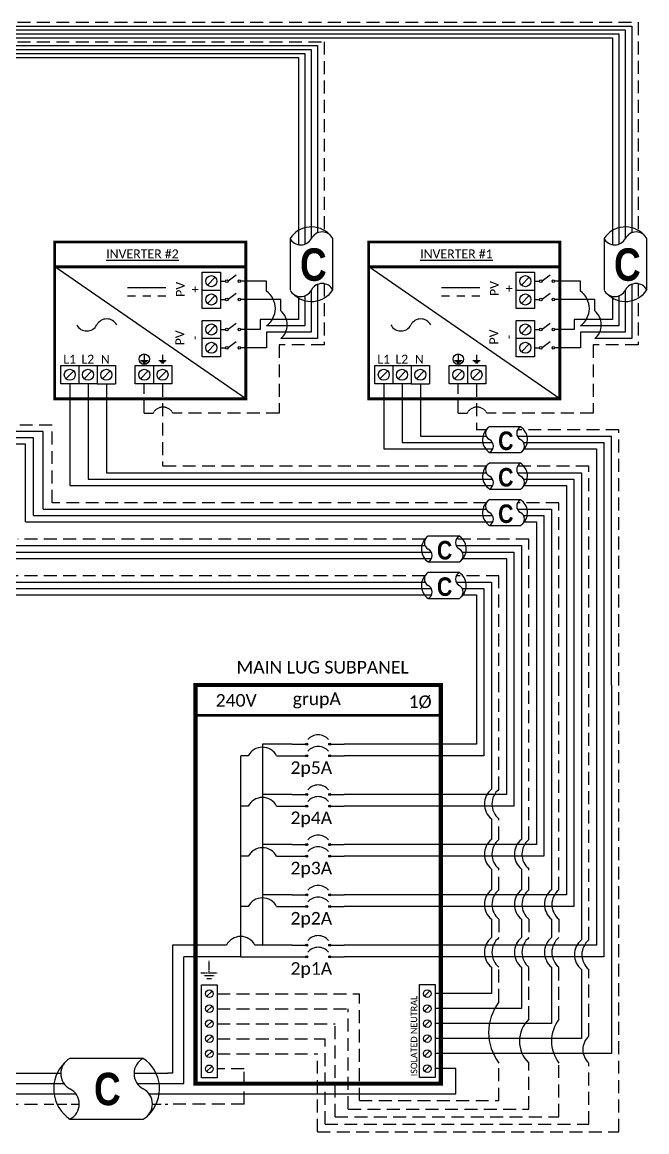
# Model space of a CAD drawing. Header units: feet. Extents: x 10037 to 10656, y 16038 to 16580.
# Drawn here: x 10474.3 to 10655.5, y 16238.1 to 16559.8 of the extents above; entities that cross this region are included whole.
import ezdxf

# ---------------------------------------------------------------- set-up
doc = ezdxf.new("R2010")
doc.units = ezdxf.units.FT
doc.header["$MEASUREMENT"] = 0
doc.linetypes.add('HIDDEN', pattern=[0.375, 0.25, -0.125])
for name, color, linetype in [('ONE LINE BLOCKS', 7, 'Continuous'), ('TABLES', 7, 'Continuous'), ('TEXT', 7, 'Continuous'), ('Z - TITLEBLOCK TXT', 7, 'Continuous')]:
    doc.layers.add(name, color=color, linetype=linetype)
doc.styles.add('ONE LINE TXT', font='techb___.ttf')
doc.styles.get("Standard").update_dxf_attribs({"font": 'CALIBRI.TTF'})

# ---------------------------------------------------------------- blocks, each defined once
blk = doc.blocks.new('5inverterSub')
at = {"layer": 'ONE LINE BLOCKS', "linetype": 'Continuous'}
h = blk.add_hatch(color=1, dxfattribs=at)
h.dxf.hatch_style = 1
edge = h.paths.add_edge_path()
edge.add_arc((40.28, 104.41), 0.291, 0, 360)
h = blk.add_hatch(color=1, dxfattribs=at)
h.dxf.hatch_style = 1
edge = h.paths.add_edge_path()
edge.add_arc((46.96, 104.41), 0.291, 0, 360)
h = blk.add_hatch(color=1, dxfattribs=at)
h.dxf.hatch_style = 1
edge = h.paths.add_edge_path()
edge.add_arc((40.28, 101.03), 0.291, 0, 360)
h = blk.add_hatch(color=1, dxfattribs=at)
h.dxf.hatch_style = 1
edge = h.paths.add_edge_path()
edge.add_arc((46.96, 101.03), 0.291, 0, 360)
h = blk.add_hatch(color=1, dxfattribs=at)
h.dxf.hatch_style = 1
edge = h.paths.add_edge_path()
edge.add_arc((40.28, 89.85), 0.291, 0, 360)
h = blk.add_hatch(color=1, dxfattribs=at)
h.dxf.hatch_style = 1
edge = h.paths.add_edge_path()
edge.add_arc((46.96, 89.85), 0.291, 0, 360)
h = blk.add_hatch(color=1, dxfattribs=at)
h.dxf.hatch_style = 1
edge = h.paths.add_edge_path()
edge.add_arc((40.28, 86.47), 0.291, 0, 360)
h = blk.add_hatch(color=1, dxfattribs=at)
h.dxf.hatch_style = 1
edge = h.paths.add_edge_path()
edge.add_arc((46.96, 86.47), 0.291, 0, 360)
h = blk.add_hatch(color=1, dxfattribs=at)
h.dxf.hatch_style = 1
edge = h.paths.add_edge_path()
edge.add_arc((40.28, 75.29), 0.291, 0, 360)
h = blk.add_hatch(color=1, dxfattribs=at)
h.dxf.hatch_style = 1
edge = h.paths.add_edge_path()
edge.add_arc((46.96, 75.29), 0.291, 0, 360)
h = blk.add_hatch(color=1, dxfattribs=at)
h.dxf.hatch_style = 1
edge = h.paths.add_edge_path()
edge.add_arc((40.28, 71.91), 0.291, 0, 360)
h = blk.add_hatch(color=1, dxfattribs=at)
h.dxf.hatch_style = 1
edge = h.paths.add_edge_path()
edge.add_arc((46.96, 71.91), 0.291, 0, 360)
h = blk.add_hatch(color=1, dxfattribs=at)
h.dxf.hatch_style = 1
edge = h.paths.add_edge_path()
edge.add_arc((40.28, 60.73), 0.291, 0, 360)
h = blk.add_hatch(color=1, dxfattribs=at)
h.dxf.hatch_style = 1
edge = h.paths.add_edge_path()
edge.add_arc((46.96, 60.73), 0.291, 0, 360)
h = blk.add_hatch(color=1, dxfattribs=at)
h.dxf.hatch_style = 1
edge = h.paths.add_edge_path()
edge.add_arc((40.28, 57.35), 0.291, 0, 360)
h = blk.add_hatch(color=1, dxfattribs=at)
h.dxf.hatch_style = 1
edge = h.paths.add_edge_path()
edge.add_arc((46.96, 57.35), 0.291, 0, 360)
h = blk.add_hatch(color=1, dxfattribs=at)
h.dxf.hatch_style = 1
edge = h.paths.add_edge_path()
edge.add_arc((40.28, 46.17), 0.291, 0, 360)
h = blk.add_hatch(color=1, dxfattribs=at)
h.dxf.hatch_style = 1
edge = h.paths.add_edge_path()
edge.add_arc((46.96, 46.17), 0.291, 0, 360)
h = blk.add_hatch(color=1, dxfattribs=at)
h.dxf.hatch_style = 1
edge = h.paths.add_edge_path()
edge.add_arc((40.28, 42.79), 0.291, 0, 360)
h = blk.add_hatch(color=1, dxfattribs=at)
h.dxf.hatch_style = 1
edge = h.paths.add_edge_path()
edge.add_arc((46.96, 42.79), 0.291, 0, 360)
at = {"color": 7, "linetype": 'Continuous'}
for p, q in [((89.54, 121.54), (89.54, 104.41)), ((98.24, 121.54), (98.24, 89.85)), ((106.94, 121.54), (106.94, 75.29)), ((115.64, 121.54), (115.64, 60.73)), ((124.34, 121.54), (124.34, 46.17)), ((36.09, 104.41), (27.43, 104.41)), ((27.43, 104.41), (27.43, 89.85)), ((89.54, 104.41), (51.15, 104.41)), ((36.09, 89.85), (27.43, 89.85)), ((27.43, 89.85), (27.43, 75.29)), ((98.24, 89.85), (51.15, 89.85)), ((36.09, 75.29), (27.43, 75.29)), ((27.43, 75.29), (27.43, 60.73)), ((106.94, 75.29), (51.15, 75.29)), ((36.09, 60.73), (27.43, 60.73)), ((27.43, 60.73), (27.43, 46.17)), ((115.64, 60.73), (51.15, 60.73)), ((17.02, 46.17), (1.34, 46.17)), ((1.34, 46.17), (1.34, 9)), ((36.09, 46.17), (25.26, 46.17)), ((124.34, 46.17), (51.15, 46.17)), ((1.34, 9), (0, 9))]:
    blk.add_line(p, q, dxfattribs=at)
at = {"color": 10, "linetype": 'Continuous'}
for p, q in [((91.71, 121.54), (91.71, 101.03)), ((100.41, 121.54), (100.41, 86.47)), ((109.11, 121.54), (109.11, 71.91)), ((117.81, 121.54), (117.81, 57.35)), ((126.51, 121.54), (126.51, 42.79)), ((21.14, 86.47), (21.14, 101.03)), ((23.31, 101.03), (21.14, 101.03)), ((31.55, 101.03), (36.09, 101.03)), ((91.71, 101.03), (51.15, 101.03)), ((21.14, 71.91), (21.14, 86.47)), ((23.31, 86.47), (21.14, 86.47)), ((31.55, 86.47), (36.09, 86.47)), ((100.41, 86.47), (51.15, 86.47)), ((21.14, 57.35), (21.14, 71.91)), ((23.31, 71.91), (21.14, 71.91)), ((31.55, 71.91), (36.09, 71.91)), ((109.11, 71.91), (51.15, 71.91)), ((21.14, 42.79), (21.14, 57.35)), ((23.31, 57.35), (21.14, 57.35)), ((31.55, 57.35), (36.09, 57.35)), ((117.81, 57.35), (51.15, 57.35)), ((21.14, 42.79), (4.63, 42.79)), ((4.63, 6), (4.63, 42.79)), ((21.14, 42.79), (36.09, 42.79)), ((126.51, 42.79), (51.15, 42.79)), ((0, 6), (4.63, 6))]:
    blk.add_line(p, q, dxfattribs=at)
at = {"color": 253, "linetype": 'Continuous'}
for p, q in [((93.89, 121.54), (93.89, 91.34)), ((102.59, 121.54), (102.59, 76.78)), ((111.29, 121.54), (111.29, 62.22)), ((119.99, 121.54), (119.99, 47.66)), ((128.69, 121.54), (128.69, 14.71)), ((93.89, 82.78), (93.89, 76.78)), ((93.89, 68.22), (93.89, 62.22)), ((102.59, 68.22), (102.59, 62.22)), ((93.89, 53.66), (93.89, 48.33)), ((102.59, 53.66), (102.59, 48.33)), ((111.29, 53.66), (111.29, 48.33)), ((93.89, 39.78), (93.89, 32.11)), ((102.59, 39.78), (102.59, 27.76)), ((111.29, 39.78), (111.29, 23.41)), ((119.99, 39.1), (119.99, 19.06)), ((93.89, 32.11), (77.54, 32.11)), ((102.59, 27.76), (77.54, 27.76)), ((111.29, 23.41), (77.54, 23.41)), ((119.99, 19.06), (77.54, 19.06)), ((128.69, 14.71), (77.54, 14.71)), ((83.55, 10.36), (77.54, 10.36)), ((83.55, 3), (83.55, 10.36)), ((0, 3), (83.55, 3))]:
    blk.add_line(p, q, dxfattribs=at)
at = {"color": 10, "linetype": 'Continuous'}
for centre in [(27.43, 98.87), (27.43, 84.31), (27.43, 69.75), (27.43, 55.19)]:
    blk.add_arc(centre, 4.65, 27.6639, 152.3361, dxfattribs=at)
at = {"color": 253, "linetype": 'Continuous'}
for centre in [(97.46, 87.06), (97.46, 72.5), (106.16, 72.5), (97.46, 57.94), (106.16, 57.94), (114.87, 57.94), (97.46, 44.05), (106.16, 44.05), (114.87, 44.05), (123.57, 43.38)]:
    blk.add_arc(centre, 5.58, 129.9215, 230.0785, dxfattribs=at)
at = {"color": 7, "linetype": 'Continuous'}
blk.add_arc((21.14, 44.01), 4.65, 27.6639, 152.3361, dxfattribs=at)
at = {"layer": 'ONE LINE BLOCKS', "lineweight": 50}
blk.add_line((8.04, 112.83), (79.2, 112.83), dxfattribs=at)
at = {"layer": 'ONE LINE BLOCKS', "lineweight": 50, "const_width": 1.19}
blk.add_lwpolyline([(8.04, 6.01), (8.04, 121.54), (79.2, 121.54), (79.2, 6.01)], close=True, dxfattribs=at)
at = {"layer": 'TEXT', "color": 92, "linetype": 'HIDDEN', "ltscale": 15}
for p, q in [((96.06, 91.34), (96.06, 121.54)), ((104.76, 76.78), (104.76, 121.54)), ((113.46, 62.22), (113.46, 121.54)), ((122.16, 47.66), (122.16, 121.54)), ((130.86, -7.98), (130.86, 121.54)), ((96.06, 76.78), (96.06, 82.78)), ((96.06, 62.22), (96.06, 68.22)), ((104.76, 62.22), (104.76, 68.22)), ((96.06, 53.66), (96.06, 48.33)), ((104.76, 53.66), (104.76, 48.33)), ((113.46, 53.66), (113.46, 48.33)), ((96.06, 29.7), (96.06, 39.78)), ((104.76, 24.66), (104.76, 39.78)), ((113.46, 24.66), (113.46, 39.78)), ((122.16, 19.74), (122.16, 39.1)), ((14.31, 32.04), (55.57, 32.04)), ((55.57, 1.07), (55.57, 32.04)), ((14.31, 27.69), (52.3, 27.69)), ((52.3, -1.41), (52.3, 27.69)), ((14.31, 23.34), (48.52, 23.34)), ((48.52, -3.61), (48.52, 23.34)), ((14.31, 18.99), (45.6, 18.99)), ((45.6, -5.79), (45.6, 18.99)), ((14.31, 14.64), (43.39, 14.64)), ((43.39, -7.98), (43.39, 14.64)), ((22.14, 10.28), (14.31, 10.28)), ((22.14, 0), (22.14, 10.28)), ((96.06, 1.07), (96.06, 11.97)), ((104.76, -1.41), (104.76, 11.97)), ((113.46, -3.61), (113.46, 11.97)), ((122.16, -5.79), (122.16, 11.97)), ((22.14, 0), (0, 0)), ((55.57, 1.07), (96.06, 1.07)), ((52.3, -1.41), (104.76, -1.41)), ((45.6, -5.79), (122.16, -5.79)), ((48.52, -3.61), (113.46, -3.61)), ((43.39, -7.98), (130.86, -7.98))]:
    blk.add_line(p, q, dxfattribs=at)
at = {"layer": 'TEXT', "color": 92, "linetype": 'HIDDEN', "flags": 128}
for points in [[(11.94, 41.63), (11.94, 38.13)], [(9.6, 38.13), (14.28, 38.13)], [(13.47, 37.26), (10.41, 37.26)], [(12.65, 36.39), (11.22, 36.39)]]:
    blk.add_lwpolyline(points, dxfattribs=at)
at = {"layer": 'TEXT', "color": 92, "linetype": 'Continuous', "ltscale": 4}
for centre, radius, start, end in [((99.53, 87.06), 5.51, 129.059, 230.941), ((99.53, 72.5), 5.51, 129.059, 230.941), ((108.23, 72.5), 5.51, 129.059, 230.941), ((99.53, 57.94), 5.51, 129.059, 230.941), ((108.23, 57.94), 5.51, 129.059, 230.941), ((116.93, 57.94), 5.51, 129.059, 230.941), ((99.53, 44.05), 5.51, 129.059, 230.941), ((108.23, 44.05), 5.51, 129.059, 230.941), ((116.93, 44.05), 5.51, 129.059, 230.941), ((125.63, 43.38), 5.51, 129.059, 230.941), ((107.74, 20.83), 14.66, 142.7873, 217.2127), ((110.66, 18.31), 8.66, 132.8846, 227.1154), ((121.72, 18.31), 10.41, 142.4478, 217.5522), ((125.61, 15.85), 5.2, 131.5882, 228.4118)]:
    blk.add_arc(centre, radius, start, end, dxfattribs=at)
at = {"layer": 'Z - TITLEBLOCK TXT', "color": 1, "linetype": 'Continuous'}
for p, q in [((9.77, 7.69), (9.77, 34.63)), ((9.77, 34.63), (14.31, 34.63)), ((14.31, 34.63), (14.31, 7.69)), ((73, 7.76), (73, 34.71)), ((73, 34.71), (77.54, 34.71)), ((77.54, 34.71), (77.54, 7.76)), ((14.31, 7.69), (9.77, 7.69)), ((77.54, 7.76), (73, 7.76))]:
    blk.add_line(p, q, dxfattribs=at)
at = {"layer": 'Z - TITLEBLOCK TXT', "color": 4, "linetype": 'Continuous'}
for p, q in [((12.83, 32.82), (11.25, 31.25)), ((76.06, 32.9), (74.49, 31.32)), ((12.83, 28.47), (11.25, 26.9)), ((76.06, 28.54), (74.49, 26.97)), ((12.83, 24.12), (11.25, 22.55)), ((76.06, 24.19), (74.49, 22.62)), ((12.83, 19.77), (11.25, 18.2)), ((76.06, 19.84), (74.49, 18.27)), ((12.83, 15.42), (11.25, 13.85)), ((76.06, 15.49), (74.49, 13.92)), ((12.83, 11.07), (11.25, 9.5)), ((76.06, 11.14), (74.49, 9.57))]:
    blk.add_line(p, q, dxfattribs=at)
at = {"layer": 'Z - TITLEBLOCK TXT', "color": 1, "linetype": 'Continuous', "flags": 128}
for points in [[(36.09, 104.41), (40.28, 104.41)], [(36.09, 104.41), (40.28, 104.41)], [(46.96, 104.41), (51.15, 104.41)], [(36.09, 101.03), (40.28, 101.03)], [(36.09, 101.03), (40.28, 101.03)], [(46.96, 101.03), (51.15, 101.03)], [(36.09, 89.85), (40.28, 89.85)], [(36.09, 89.85), (40.28, 89.85)], [(46.96, 89.85), (51.15, 89.85)], [(36.09, 86.47), (40.28, 86.47)], [(36.09, 86.47), (40.28, 86.47)], [(46.96, 86.47), (51.15, 86.47)], [(36.09, 75.29), (40.28, 75.29)], [(36.09, 75.29), (40.28, 75.29)], [(46.96, 75.29), (51.15, 75.29)], [(36.09, 71.91), (40.28, 71.91)], [(36.09, 71.91), (40.28, 71.91)], [(46.96, 71.91), (51.15, 71.91)], [(36.09, 60.73), (40.28, 60.73)], [(36.09, 60.73), (40.28, 60.73)], [(46.96, 60.73), (51.15, 60.73)], [(36.09, 57.35), (40.28, 57.35)], [(36.09, 57.35), (40.28, 57.35)], [(46.96, 57.35), (51.15, 57.35)], [(36.09, 46.17), (40.28, 46.17)], [(36.09, 46.17), (40.28, 46.17)], [(46.96, 46.17), (51.15, 46.17)], [(36.09, 42.79), (40.28, 42.79)], [(36.09, 42.79), (40.28, 42.79)], [(46.96, 42.79), (51.15, 42.79)]]:
    blk.add_lwpolyline(points, dxfattribs=at)
at = {"layer": 'Z - TITLEBLOCK TXT', "color": 1, "linetype": 'Continuous'}
for centre in [(40.28, 104.41), (46.96, 104.41), (40.28, 101.03), (46.96, 101.03), (40.28, 89.85), (46.96, 89.85), (40.28, 86.47), (46.96, 86.47), (40.28, 75.29), (46.96, 75.29), (40.28, 71.91), (46.96, 71.91), (40.28, 60.73), (46.96, 60.73), (40.28, 57.35), (46.96, 57.35), (40.28, 46.17), (46.96, 46.17), (40.28, 42.79), (46.96, 42.79)]:
    blk.add_circle(centre, 0.291, dxfattribs=at)
at = {"layer": 'Z - TITLEBLOCK TXT', "color": 4, "linetype": 'Continuous'}
for centre in [(12.04, 32.04), (75.27, 32.11), (12.04, 27.69), (75.27, 27.76), (12.04, 23.34), (75.27, 23.41), (12.04, 18.99), (75.27, 19.06), (12.04, 14.64), (75.27, 14.71), (12.04, 10.28), (75.27, 10.36)]:
    blk.add_circle(centre, 1.11, dxfattribs=at)
at = {"layer": 'Z - TITLEBLOCK TXT', "color": 1, "linetype": 'Continuous'}
for centre in [(43.62, 103.21), (43.62, 99.83), (43.62, 88.65), (43.62, 85.27), (43.62, 74.09), (43.62, 70.71), (43.62, 59.53), (43.62, 56.15), (43.62, 44.97), (43.62, 41.59)]:
    blk.add_arc(centre, 3.93, 40.3392, 139.6608, dxfattribs=at)
at = {"layer": 'TABLES', "color": 1, "linetype": 'Continuous'}
for s, p in [('2p5A', (35.59, 95.79)), ('2p4A', (35.59, 81.23)), ('2p3A', (35.59, 66.67)), ('2p2A', (35.59, 52.11)), ('2p1A', (35.59, 37.55))]:
    blk.add_text(s, height=3.658, dxfattribs=at).set_placement(p)
at = {"layer": 'TABLES', "color": 4, "linetype": 'Continuous'}
blk.add_text('ISOLATED NEUTRAL', height=1.8743, rotation=90, dxfattribs=at).set_placement((72.35, 8.12))
at = {"layer": 'TEXT', "color": 1, "attachment_point": 5}
for s, width, gutter_width, insert, char_height in [('MAIN LUG SUBPANEL ', 62.3984, 7.17, (44.9, 126.71), 3.6576), ('grupA', 0.1481, 0.75, (43.21, 117.09), 3.658), ('240V', 0.1481, 0.75, (19.83, 117.09), 3.658), ('1Ø', 0.1481, 0.75, (73.19, 116.58), 3.658)]:
    blk.add_mtext_dynamic_manual_height_columns(s, width=width, gutter_width=gutter_width, heights=[0], dxfattribs=dict(at, insert=insert, char_height=char_height))
blk = doc.blocks.new('*U30')
at = {"color": 7, "linetype": 'Continuous'}
for p, q in [((-7.14, 13.31), (-28.39, 13.31)), ((-28.39, -4.31), (-7.14, -4.31))]:
    blk.add_line(p, q, dxfattribs=at)
at = {"color": 7}
for p, q in [((-35.53, 9), (-31.05, 9)), ((-9.81, 9), (0, 9))]:
    blk.add_line(p, q, dxfattribs=at)
at = {"color": 10}
for p, q in [((-35.53, 6), (-30.11, 6)), ((-8.87, 6), (0, 6))]:
    blk.add_line(p, q, dxfattribs=at)
at = {"color": 253}
for p, q in [((-35.53, 3), (-26.66, 3)), ((-5.41, 3), (0, 3))]:
    blk.add_line(p, q, dxfattribs=at)
at = {"color": 92, "linetype": 'HIDDEN', "ltscale": 10}
for p, q in [((-4.48, 0), (0, 0)), ((-35.53, 0), (-25.72, 0))]:
    blk.add_line(p, q, dxfattribs=at)
at = {"linetype": 'Continuous'}
for centre, start, end in [((-26.08, 8.91), 117.6639, 242.3361), ((-4.83, 8.91), 117.6639, 242.3361), ((-30.7, 0.09), 297.6639, 62.3361), ((-9.45, 0.09), 297.6639, 62.3361)]:
    blk.add_arc(centre, 4.98, start, end, dxfattribs=at)
at = {"color": 7, "linetype": 'Continuous'}
for centre, start, end in [((-12.99, 4.5), 313.9732, 56.4265), ((-22.54, 4.5), 133.9732, 236.4265)]:
    blk.add_arc(centre, 10.58, start, end, dxfattribs=at)
blk = doc.blocks.new('*U23')
at = {"color": 7}
blk.add_line((-79.14, 9), (0, 9), dxfattribs=at)
at = {"color": 10}
blk.add_line((-79.14, 6), (0, 6), dxfattribs=at)
at = {"color": 253}
blk.add_line((-79.14, 3), (0, 3), dxfattribs=at)
at = {"color": 92, "linetype": 'HIDDEN', "ltscale": 15}
blk.add_line((-79.14, 0), (0, 0), dxfattribs=at)

msp = doc.modelspace()

# ---------------------------------------------------------------- linework, layer by layer
at = {"color": 92, "linetype": 'HIDDEN', "ltscale": 15}
for p, q in [((10366.1, 16559.84), (10652.97, 16559.84)), ((10652.97, 16559.84), (10652.97, 16498.97)), ((10366.1, 16554.18), (10561.87, 16554.18)), ((10561.87, 16554.18), (10561.87, 16498.97)), ((10561.87, 16484.02), (10561.87, 16466.25)), ((10652.97, 16484.02), (10652.97, 16466.25)), ((10561.87, 16466.25), (10548.85, 16466.25)), ((10548.85, 16466.25), (10548.85, 16446.48)), ((10652.97, 16466.25), (10639.95, 16466.25)), ((10639.95, 16466.25), (10639.95, 16446.48)), ((10509.73, 16446.48), (10509.73, 16454.96)), ((10515.03, 16454.96), (10515.03, 16431.07)), ((10600.83, 16446.48), (10600.83, 16454.96)), ((10606.13, 16454.96), (10606.13, 16441.65)), ((10509.73, 16446.48), (10512.26, 16446.48)), ((10548.85, 16446.48), (10518.06, 16446.48)), ((10600.83, 16446.48), (10603.36, 16446.48)), ((10639.95, 16446.48), (10609.16, 16446.48)), ((10482.97, 16443.01), (10423.93, 16443.01)), ((10482.97, 16420.5), (10482.97, 16443.01)), ((10608.99, 16441.65), (10606.13, 16441.65)), ((10647.42, 16441.65), (10618.01, 16441.65)), ((10647.42, 16367.62), (10647.42, 16441.65)), ((10608.99, 16431.07), (10515.03, 16431.07)), ((10638.72, 16431.07), (10618.01, 16431.07)), ((10638.72, 16367.62), (10638.72, 16431.07)), ((10608.99, 16420.5), (10482.97, 16420.5)), ((10630.02, 16420.5), (10618.01, 16420.5)), ((10630.02, 16367.62), (10630.02, 16420.5)), ((10591.23, 16409.92), (10473.06, 16409.92)), ((10621.32, 16409.92), (10600.25, 16409.92)), ((10621.32, 16367.62), (10621.32, 16409.92)), ((10591.23, 16399.35), (10463.34, 16399.35)), ((10612.62, 16399.35), (10600.25, 16399.35)), ((10612.62, 16367.62), (10612.62, 16399.35))]:
    msp.add_line(p, q, dxfattribs=at)
at = {"color": 10, "linetype": 'Continuous'}
for p, q in [((10366.1, 16558.71), (10651.13, 16558.71)), ((10366.1, 16556.45), (10647.44, 16556.44)), ((10647.44, 16556.44), (10647.44, 16495.48)), ((10651.13, 16558.71), (10651.13, 16498.77)), ((10366.1, 16553.05), (10560.03, 16553.05)), ((10560.03, 16553.05), (10560.03, 16498.77)), ((10366.1, 16550.79), (10556.34, 16550.79)), ((10556.34, 16550.79), (10556.34, 16495.48)), ((10545.16, 16484.75), (10537.68, 16484.75)), ((10545.16, 16481.86), (10545.16, 16484.75)), ((10560.03, 16483.82), (10560.03, 16468.1)), ((10636.26, 16484.75), (10628.78, 16484.75)), ((10636.26, 16481.86), (10636.26, 16484.75)), ((10651.13, 16483.82), (10651.13, 16468.1)), ((10549.35, 16479.44), (10537.68, 16479.44)), ((10549.35, 16476.12), (10549.35, 16479.44)), ((10556.34, 16480.53), (10556.34, 16471.79)), ((10640.45, 16479.44), (10628.78, 16479.44)), ((10640.45, 16476.12), (10640.45, 16479.44)), ((10647.44, 16480.53), (10647.44, 16471.79)), ((10556.34, 16471.79), (10545.16, 16471.79)), ((10647.44, 16471.79), (10636.26, 16471.79)), ((10560.03, 16468.1), (10549.35, 16468.1)), ((10651.13, 16468.1), (10640.45, 16468.1)), ((10493.42, 16454.96), (10493.42, 16427.37)), ((10584.52, 16454.96), (10584.52, 16437.95)), ((10477.55, 16439.31), (10402.32, 16439.31)), ((10477.55, 16416.8), (10477.55, 16439.31)), ((10584.52, 16437.95), (10610.75, 16437.95)), ((10619.77, 16437.95), (10643.07, 16437.95)), ((10643.07, 16437.95), (10643.07, 16367.62)), ((10493.42, 16427.37), (10610.75, 16427.37)), ((10619.77, 16427.37), (10634.37, 16427.37)), ((10634.37, 16427.37), (10634.37, 16367.62)), ((10477.55, 16416.8), (10610.75, 16416.8)), ((10619.77, 16416.8), (10625.67, 16416.8)), ((10625.67, 16416.8), (10625.67, 16367.62)), ((10467.64, 16406.22), (10592.99, 16406.22)), ((10602.01, 16406.22), (10616.97, 16406.22)), ((10616.97, 16406.22), (10616.97, 16367.62)), ((10457.92, 16395.65), (10592.99, 16395.65)), ((10602.01, 16395.65), (10608.27, 16395.65)), ((10608.27, 16395.65), (10608.27, 16367.62))]:
    msp.add_line(p, q, dxfattribs=at)
at = {"color": 7, "linetype": 'Continuous'}
for p, q in [((10366.1, 16557.58), (10649.28, 16557.58)), ((10649.28, 16557.58), (10649.28, 16497.07)), ((10366.1, 16555.31), (10645.59, 16555.31)), ((10645.59, 16555.31), (10645.59, 16495.32)), ((10366.1, 16551.92), (10558.18, 16551.92)), ((10366.1, 16549.65), (10554.49, 16549.65)), ((10554.49, 16549.65), (10554.49, 16495.32)), ((10558.18, 16551.92), (10558.18, 16497.07)), ((10552.02, 16497.14), (10552.02, 16482.19)), ((10564.43, 16482.19), (10564.43, 16497.14)), ((10643.12, 16497.14), (10643.12, 16482.19)), ((10655.53, 16482.19), (10655.53, 16497.14)), ((10539.19, 16450.62), (10483.74, 16488.89)), ((10630.29, 16450.62), (10574.84, 16488.89)), ((10515.99, 16482.83), (10504.9, 16482.83)), ((10558.18, 16482.12), (10558.18, 16469.94)), ((10607.09, 16482.83), (10596, 16482.83)), ((10649.28, 16482.12), (10649.28, 16469.94)), ((10507.22, 16480.43), (10504.9, 16480.43)), ((10511.6, 16480.43), (10509.29, 16480.43)), ((10515.99, 16480.43), (10513.67, 16480.43)), ((10554.49, 16480.37), (10554.49, 16473.63)), ((10598.32, 16480.43), (10596, 16480.43)), ((10602.7, 16480.43), (10600.39, 16480.43)), ((10607.09, 16480.43), (10604.77, 16480.43)), ((10645.59, 16480.37), (10645.59, 16473.63)), ((10554.49, 16473.63), (10543.35, 16473.63)), ((10543.35, 16473.63), (10543.35, 16470.74)), ((10645.59, 16473.63), (10634.45, 16473.63)), ((10634.45, 16473.63), (10634.45, 16470.74)), ((10543.35, 16470.74), (10537.68, 16470.74)), ((10558.18, 16469.94), (10545.19, 16469.94)), ((10545.19, 16469.94), (10545.19, 16465.44)), ((10634.45, 16470.74), (10628.78, 16470.74)), ((10649.28, 16469.94), (10636.29, 16469.94)), ((10636.29, 16469.94), (10636.29, 16465.44)), ((10545.19, 16465.44), (10537.68, 16465.44)), ((10636.29, 16465.44), (10628.78, 16465.44)), ((10488.12, 16454.96), (10488.12, 16425.52)), ((10579.22, 16454.96), (10579.22, 16436.1)), ((10618.9, 16442.54), (10609.88, 16442.54)), ((10475.28, 16437.46), (10397.02, 16437.46)), ((10475.28, 16414.95), (10475.28, 16437.46)), ((10579.22, 16436.1), (10610.84, 16436.1)), ((10609.88, 16435.06), (10618.9, 16435.06)), ((10619.86, 16436.1), (10640.89, 16436.1)), ((10640.89, 16436.1), (10640.89, 16367.62)), ((10618.9, 16431.97), (10609.88, 16431.97)), ((10488.12, 16425.52), (10610.84, 16425.52)), ((10609.88, 16424.48), (10618.9, 16424.48)), ((10619.86, 16425.52), (10632.19, 16425.52)), ((10632.19, 16425.52), (10632.19, 16367.62)), ((10618.9, 16421.39), (10609.88, 16421.39)), ((10475.28, 16414.95), (10610.84, 16414.95)), ((10619.86, 16414.95), (10623.49, 16414.95)), ((10623.49, 16414.95), (10623.49, 16367.62)), ((10609.88, 16413.91), (10618.9, 16413.91)), ((10601.14, 16410.82), (10592.12, 16410.82)), ((10465.37, 16404.37), (10593.08, 16404.37)), ((10592.12, 16403.33), (10601.14, 16403.33)), ((10602.1, 16404.37), (10614.79, 16404.37)), ((10614.79, 16404.37), (10614.79, 16367.62)), ((10601.14, 16400.24), (10592.12, 16400.24)), ((10455.65, 16393.8), (10593.08, 16393.8)), ((10592.12, 16392.76), (10601.14, 16392.76)), ((10602.1, 16393.8), (10606.09, 16393.8)), ((10606.09, 16393.8), (10606.09, 16367.62))]:
    msp.add_line(p, q, dxfattribs=at)
at = {"color": 1, "linetype": 'Continuous'}
for p, q in [((10526.55, 16476.79), (10526.55, 16487.4)), ((10526.55, 16487.4), (10531.85, 16487.4)), ((10526.55, 16476.79), (10526.55, 16487.4)), ((10531.85, 16487.4), (10531.85, 16476.79)), ((10531.85, 16487.4), (10531.85, 16482.09)), ((10536.37, 16486.48), (10534.08, 16484.76)), ((10617.65, 16476.79), (10617.65, 16487.4)), ((10617.65, 16487.4), (10622.95, 16487.4)), ((10617.65, 16476.79), (10617.65, 16487.4)), ((10622.95, 16487.4), (10622.95, 16476.79)), ((10622.95, 16487.4), (10622.95, 16482.09)), ((10627.47, 16486.48), (10625.18, 16484.76)), ((10531.85, 16482.09), (10526.55, 16482.09)), ((10531.85, 16484.75), (10533.28, 16484.75)), ((10622.95, 16482.09), (10617.65, 16482.09)), ((10622.95, 16484.75), (10624.38, 16484.75)), ((10531.85, 16479.44), (10533.28, 16479.44)), ((10536.37, 16481.17), (10534.08, 16479.46)), ((10622.95, 16479.44), (10624.38, 16479.44)), ((10627.47, 16481.17), (10625.18, 16479.46)), ((10531.85, 16476.79), (10526.55, 16476.79)), ((10622.95, 16476.79), (10617.65, 16476.79)), ((10526.55, 16462.79), (10526.55, 16473.39)), ((10526.55, 16473.39), (10531.85, 16473.39)), ((10531.85, 16473.39), (10531.85, 16468.09)), ((10536.37, 16472.47), (10534.08, 16470.75)), ((10617.65, 16462.79), (10617.65, 16473.39)), ((10617.65, 16473.39), (10622.95, 16473.39)), ((10622.95, 16473.39), (10622.95, 16468.09)), ((10627.47, 16472.47), (10625.18, 16470.75)), ((10531.85, 16470.74), (10533.28, 16470.74)), ((10622.95, 16470.74), (10624.38, 16470.74)), ((10531.85, 16468.09), (10526.55, 16468.09)), ((10531.85, 16468.09), (10531.85, 16462.79)), ((10536.37, 16467.17), (10534.08, 16465.45)), ((10622.95, 16468.09), (10617.65, 16468.09)), ((10622.95, 16468.09), (10622.95, 16462.79)), ((10627.47, 16467.17), (10625.18, 16465.45)), ((10531.85, 16462.79), (10526.55, 16462.79)), ((10531.85, 16465.44), (10533.28, 16465.44)), ((10622.95, 16462.79), (10617.65, 16462.79)), ((10622.95, 16465.44), (10624.38, 16465.44)), ((10485.47, 16460.26), (10496.07, 16460.26)), ((10485.47, 16454.96), (10485.47, 16460.26)), ((10485.47, 16460.26), (10490.77, 16460.26)), ((10490.77, 16460.26), (10490.77, 16454.96)), ((10496.07, 16460.26), (10496.07, 16454.96)), ((10496.07, 16460.26), (10501.37, 16460.26)), ((10501.37, 16460.26), (10501.37, 16454.96)), ((10507.08, 16460.26), (10517.68, 16460.26)), ((10507.08, 16454.96), (10507.08, 16460.26)), ((10507.08, 16460.26), (10512.38, 16460.26)), ((10512.38, 16460.26), (10512.38, 16454.96)), ((10517.68, 16460.26), (10517.68, 16454.96)), ((10576.57, 16460.26), (10587.17, 16460.26)), ((10576.57, 16454.96), (10576.57, 16460.26)), ((10576.57, 16460.26), (10581.87, 16460.26)), ((10581.87, 16460.26), (10581.87, 16454.96)), ((10587.17, 16460.26), (10587.17, 16454.96)), ((10587.17, 16460.26), (10592.47, 16460.26)), ((10592.47, 16460.26), (10592.47, 16454.96)), ((10598.18, 16460.26), (10608.78, 16460.26)), ((10598.18, 16454.96), (10598.18, 16460.26)), ((10598.18, 16460.26), (10603.48, 16460.26)), ((10603.48, 16460.26), (10603.48, 16454.96)), ((10608.78, 16460.26), (10608.78, 16454.96)), ((10496.07, 16454.96), (10485.47, 16454.96)), ((10496.07, 16454.96), (10501.37, 16454.96)), ((10517.68, 16454.96), (10507.08, 16454.96)), ((10587.17, 16454.96), (10576.57, 16454.96)), ((10587.17, 16454.96), (10592.47, 16454.96)), ((10608.78, 16454.96), (10598.18, 16454.96))]:
    msp.add_line(p, q, dxfattribs=at)
at = {"color": 4, "linetype": 'Continuous'}
for p, q in [((10530.33, 16485.88), (10528.07, 16483.61)), ((10621.43, 16485.88), (10619.17, 16483.61)), ((10530.33, 16480.57), (10528.07, 16478.31)), ((10621.43, 16480.57), (10619.17, 16478.31)), ((10530.33, 16471.87), (10528.07, 16469.61)), ((10621.43, 16471.87), (10619.17, 16469.61)), ((10530.33, 16466.57), (10528.07, 16464.31)), ((10621.43, 16466.57), (10619.17, 16464.31)), ((10489.25, 16458.74), (10486.99, 16456.48)), ((10494.55, 16458.74), (10492.29, 16456.48)), ((10499.85, 16458.74), (10497.59, 16456.48)), ((10510.86, 16458.74), (10508.6, 16456.48)), ((10516.16, 16458.74), (10513.9, 16456.48)), ((10580.35, 16458.74), (10578.09, 16456.48)), ((10585.65, 16458.74), (10583.39, 16456.48)), ((10590.95, 16458.74), (10588.69, 16456.48)), ((10601.96, 16458.74), (10599.7, 16456.48)), ((10607.26, 16458.74), (10605, 16456.48))]:
    msp.add_line(p, q, dxfattribs=at)
at = {"color": 253, "linetype": 'Continuous'}
for p, q in [((10498.72, 16454.96), (10498.72, 16429.22)), ((10589.82, 16454.96), (10589.82, 16439.8)), ((10480.41, 16441.16), (10407.62, 16441.16)), ((10480.41, 16418.65), (10480.41, 16441.16)), ((10589.82, 16439.8), (10608.94, 16439.8)), ((10617.95, 16439.8), (10645.25, 16439.8)), ((10645.25, 16367.62), (10645.25, 16439.8)), ((10498.72, 16429.22), (10608.94, 16429.22)), ((10617.95, 16429.22), (10636.54, 16429.22)), ((10636.54, 16429.22), (10636.54, 16367.62)), ((10480.41, 16418.65), (10608.94, 16418.65)), ((10617.95, 16418.65), (10627.84, 16418.65)), ((10627.84, 16418.65), (10627.84, 16367.62)), ((10470.5, 16408.07), (10591.18, 16408.07)), ((10600.2, 16408.07), (10619.14, 16408.07)), ((10619.14, 16408.07), (10619.14, 16367.62)), ((10460.78, 16397.5), (10591.18, 16397.5)), ((10600.2, 16397.5), (10610.44, 16397.5)), ((10610.44, 16397.5), (10610.44, 16367.62)), ((10621.32, 16397.5), (10621.39, 16397.5))]:
    msp.add_line(p, q, dxfattribs=at)
at = {"lineweight": 50, "const_width": 0.834}
for points in [[(10483.74, 16450.62), (10483.74, 16496.12), (10539.19, 16496.12), (10539.19, 16450.62)], [(10483.74, 16488.89), (10483.74, 16496.12), (10539.19, 16496.12), (10539.19, 16488.89)], [(10574.84, 16450.62), (10574.84, 16496.12), (10630.29, 16496.12), (10630.29, 16450.62)], [(10574.84, 16488.89), (10574.84, 16496.12), (10630.29, 16496.12), (10630.29, 16488.89)]]:
    msp.add_lwpolyline(points, close=True, dxfattribs=at)
at = {"color": 92, "linetype": 'Continuous', "flags": 128}
for points in [[(10509.73, 16463.36), (10509.73, 16461.74)], [(10515.03, 16463.36), (10515.03, 16461.74)], [(10600.83, 16463.36), (10600.83, 16461.74)], [(10606.13, 16463.36), (10606.13, 16461.74)], [(10508.65, 16461.74), (10510.81, 16461.74)], [(10513.95, 16461.74), (10516.11, 16461.74)], [(10599.75, 16461.74), (10601.91, 16461.74)], [(10601.54, 16461.34), (10600.12, 16461.34)], [(10605.05, 16461.74), (10607.21, 16461.74)], [(10606.84, 16461.34), (10605.43, 16461.34)]]:
    msp.add_lwpolyline(points, dxfattribs=at)
at = {"color": 92, "linetype": 'HIDDEN', "flags": 128}
for points in [[(10510.44, 16461.34), (10509.02, 16461.34)], [(10510.06, 16460.94), (10509.4, 16460.94)], [(10515.74, 16461.34), (10514.33, 16461.34)], [(10515.36, 16460.94), (10514.7, 16460.94)], [(10601.16, 16460.94), (10600.5, 16460.94)], [(10606.46, 16460.94), (10605.8, 16460.94)]]:
    msp.add_lwpolyline(points, dxfattribs=at)
at = {"color": 4, "linetype": 'Continuous'}
for centre in [(10529.2, 16484.75), (10620.3, 16484.75), (10529.2, 16479.44), (10620.3, 16479.44), (10529.2, 16470.74), (10620.3, 16470.74), (10529.2, 16465.44), (10620.3, 16465.44), (10488.12, 16457.61), (10493.42, 16457.61), (10498.72, 16457.61), (10509.73, 16457.61), (10515.03, 16457.61), (10579.22, 16457.61), (10584.52, 16457.61), (10589.82, 16457.61), (10600.83, 16457.61), (10606.13, 16457.61)]:
    msp.add_circle(centre, 1.6, dxfattribs=at)
at = {"color": 1, "linetype": 'Continuous'}
for centre in [(10533.66, 16484.75), (10537.3, 16484.75), (10624.76, 16484.75), (10628.4, 16484.75), (10533.66, 16479.44), (10537.3, 16479.44), (10624.76, 16479.44), (10628.4, 16479.44), (10533.66, 16470.74), (10537.3, 16470.74), (10624.76, 16470.74), (10628.4, 16470.74), (10533.66, 16465.44), (10537.3, 16465.44), (10624.76, 16465.44), (10628.4, 16465.44)]:
    msp.add_circle(centre, 0.381, dxfattribs=at)
at = {"color": 92, "linetype": 'Continuous'}
for centre in [(10509.73, 16462.13), (10600.83, 16462.13)]:
    msp.add_circle(centre, 1.52, dxfattribs=at)
at = {"color": 7, "linetype": 'Continuous'}
for centre, radius, start, end in [((10558.22, 16493.02), 7.45, 43.9732, 146.4265), ((10649.32, 16493.02), 7.45, 43.9732, 146.4265), ((10558.22, 16486.31), 7.45, 223.9732, 326.4265), ((10649.32, 16486.31), 7.45, 223.9732, 326.4265), ((10612.36, 16438.8), 4.49, 133.9732, 236.4265), ((10616.41, 16438.8), 4.49, 313.9732, 56.4265), ((10612.36, 16428.23), 4.49, 133.9732, 236.4265), ((10616.41, 16428.23), 4.49, 313.9732, 56.4265), ((10612.36, 16417.65), 4.49, 133.9732, 236.4265), ((10616.41, 16417.65), 4.49, 313.9732, 56.4265), ((10594.61, 16407.08), 4.49, 133.9732, 236.4265), ((10598.66, 16407.08), 4.49, 313.9732, 56.4265), ((10594.61, 16396.5), 4.49, 133.9732, 236.4265), ((10598.66, 16396.5), 4.49, 313.9732, 56.4265)]:
    msp.add_arc(centre, radius, start, end, dxfattribs=at)
at = {"linetype": 'Continuous'}
for centre, radius, start, end in [((10561.32, 16495.52), 3.5, 27.6639, 152.3361), ((10652.42, 16495.52), 3.5, 27.6639, 152.3361), ((10555.12, 16498.77), 3.5, 207.6639, 332.3361), ((10646.22, 16498.77), 3.5, 207.6639, 332.3361), ((10555.12, 16483.81), 3.5, 207.6639, 332.3361), ((10561.32, 16480.56), 3.5, 27.6639, 152.3361), ((10646.22, 16483.81), 3.5, 207.6639, 332.3361), ((10652.42, 16480.56), 3.5, 27.6639, 152.3361), ((10498.85, 16470.54), 3.27, 27.6639, 152.3361), ((10589.95, 16470.54), 3.27, 27.6639, 152.3361), ((10493.06, 16473.58), 3.27, 207.6639, 332.3361), ((10584.16, 16473.58), 3.27, 207.6639, 332.3361), ((10610.86, 16440.67), 2.11, 117.6639, 242.3361), ((10619.88, 16440.67), 2.11, 117.6639, 242.3361), ((10608.9, 16436.93), 2.11, 297.6639, 62.3361), ((10617.92, 16436.93), 2.11, 297.6639, 62.3361), ((10610.86, 16430.1), 2.11, 117.6639, 242.3361), ((10619.88, 16430.1), 2.11, 117.6639, 242.3361), ((10608.9, 16426.35), 2.11, 297.6639, 62.3361), ((10617.92, 16426.35), 2.11, 297.6639, 62.3361), ((10610.86, 16419.52), 2.11, 117.6639, 242.3361), ((10619.88, 16419.52), 2.11, 117.6639, 242.3361), ((10608.9, 16415.78), 2.11, 297.6639, 62.3361), ((10617.92, 16415.78), 2.11, 297.6639, 62.3361), ((10593.1, 16408.95), 2.11, 117.6639, 242.3361), ((10602.12, 16408.95), 2.11, 117.6639, 242.3361), ((10591.14, 16405.2), 2.11, 297.6639, 62.3361), ((10600.16, 16405.2), 2.11, 297.6639, 62.3361), ((10593.1, 16398.37), 2.11, 117.6639, 242.3361), ((10602.12, 16398.37), 2.11, 117.6639, 242.3361), ((10591.14, 16394.63), 2.11, 297.6639, 62.3361), ((10600.16, 16394.63), 2.11, 297.6639, 62.3361)]:
    msp.add_arc(centre, radius, start, end, dxfattribs=at)
at = {"color": 10, "linetype": 'Continuous'}
for centre, radius, start, end in [((10541.55, 16476.82), 6.2, 305.6505, 54.3495), ((10632.65, 16476.82), 6.2, 305.6505, 54.3495), ((10545.99, 16472.11), 5.23, 309.9338, 50.0662), ((10637.09, 16472.11), 5.23, 309.9338, 50.0662)]:
    msp.add_arc(centre, radius, start, end, dxfattribs=at)
at = {"color": 92, "linetype": 'HIDDEN', "ltscale": 0.3}
for centre in [(10515.16, 16444.96), (10606.26, 16444.96)]:
    msp.add_arc(centre, 3.27, 27.6639, 152.3361, dxfattribs=at)

# ---------------------------------------------------------------- block references
at = {"color": 7}
for name, p in [('5inverterSub', (10516.56, 16246.09)), ('*U30', (10516.56, 16246.09)), ('*U23', (10481.03, 16246.09))]:
    msp.add_blockref(name, p, dxfattribs=at)

# ---------------------------------------------------------------- texts
at = {"color": 1, "linetype": 'Continuous'}
for s, p in [('%%UINVERTER #2', (10498.67, 16491.38)), ('%%UINVERTER #1', (10589.77, 16491.38))]:
    msp.add_text(s, height=2.5744, dxfattribs=at).set_placement(p)
at = {"color": 1, "linetype": 'Continuous', "attachment_point": 1, "style": 'ONE LINE TXT'}
for insert, char_height in [((10554.9, 16494.25), 9.3833), ((10646, 16494.25), 9.3833), ((10612.4, 16441.16), 5.3651), ((10612.4, 16430.58), 5.3651), ((10612.4, 16420.01), 5.3651), ((10594.64, 16409.43), 5.3651), ((10594.64, 16398.86), 5.3651), ((10495.14, 16255.22), 9.3833)]:
    msp.add_mtext_dynamic_manual_height_columns('{\\W1;\\C256;C}', width=0.1385, gutter_width=2.13, heights=[0], dxfattribs=dict(at, insert=insert, char_height=char_height))
at = {"color": 1, "char_height": 2.574, "attachment_point": 5, "rotation": 90}
for s, width, insert in [('PV +', 2.8378, (10522.34, 16482.38)), ('PV +', 2.8378, (10613.44, 16482.62)), ('PV -', 2.8013, (10522.18, 16468.32)), ('PV -', 2.8013, (10613.28, 16468.56))]:
    msp.add_mtext_dynamic_manual_height_columns(s, width=width, gutter_width=0.75, heights=[0], dxfattribs=dict(at, insert=insert))
at = {"color": 1, "attachment_point": 5}
for s, insert, char_height in [('L1', (10488.08, 16462.12), 2.574), ('L2', (10493.33, 16462.14), 2.574), ('N', (10498.43, 16462.1), 2.57), ('L1', (10579.18, 16462.12), 2.574), ('L2', (10584.43, 16462.14), 2.574), ('N', (10589.53, 16462.1), 2.57)]:
    msp.add_mtext_dynamic_manual_height_columns(s, width=0.1481, gutter_width=0.75, heights=[0], dxfattribs=dict(at, insert=insert, char_height=char_height))

doc.saveas('drawing.dxf')
